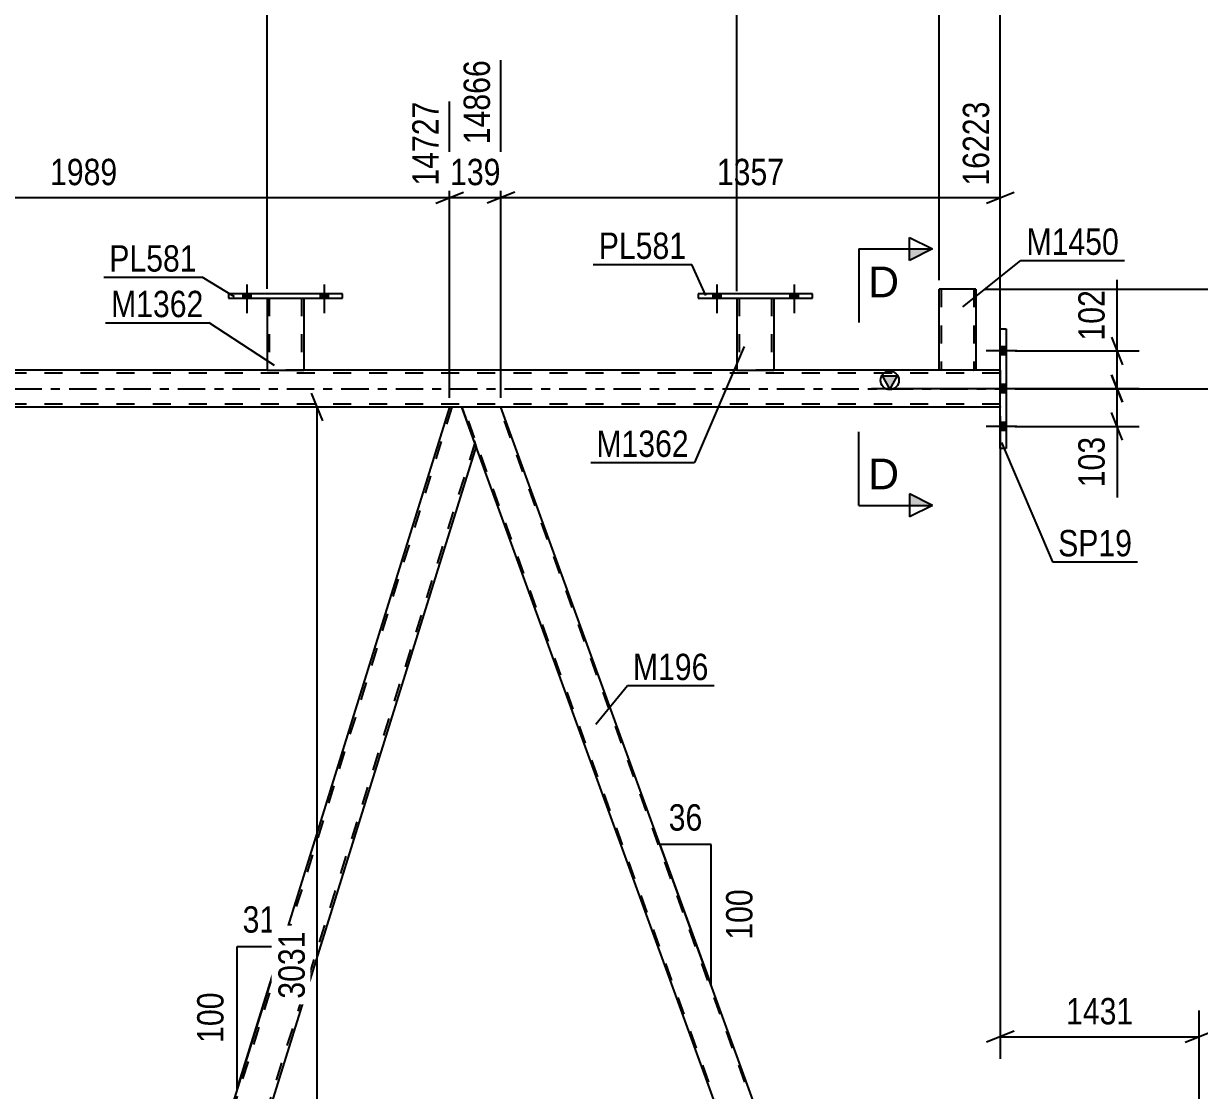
# Model space of a CAD drawing. Header units: millimetres. Extents: x -80 to 761, y -429 to 165.
# Drawn here: x 523.4 to 651.2, y -76.2 to 39.7 of the extents above; entities that cross this region are included whole.
import ezdxf

# ---------------------------------------------------------------- set-up
doc = ezdxf.new("R2010")
doc.units = ezdxf.units.MM
doc.linetypes.add('DXK_LINE_DOT2', pattern=[3.9198, 1.9599, -1.9599])
doc.linetypes.add('DXK_LINE_DOT3', pattern=[5.9187, 2.979, -0.9799, 0.9799, -0.9799])
doc.styles.add('Arial', font='ARIAL.TTF', dxfattribs={"height": 0.2})
doc.styles.add('Arial Narrow', font='ARIALN.TTF', dxfattribs={"height": 0.2})

# ---------------------------------------------------------------- blocks, each defined once
blk = doc.blocks.new('Part-814184913-3572 - 3452')
at = {"color": 2, "linetype": 'Continuous'}
for p, q in [((549.84, 9.84), (549.84, 2)), ((553.84, 9.84), (553.84, 2)), ((549.84, 2), (553.84, 2))]:
    blk.add_line(p, q, dxfattribs=at)
at = {"color": 7, "linetype": 'DXK_LINE_DOT2'}
for p, q in [((549.84, 9.84), (553.84, 9.84)), ((549.84, 9.84), (549.84, 9.84)), ((549.84, 9.84), (549.84, 9.84)), ((550.08, 9.84), (550.08, 2)), ((553.6, 9.84), (553.6, 2)), ((553.84, 9.84), (553.84, 9.84)), ((553.84, 9.84), (553.84, 9.84)), ((553.54, 2), (553.58, 2)), ((553.54, 2), (553.58, 2)), ((553.58, 2), (553.6, 2)), ((553.58, 2), (553.6, 2))]:
    blk.add_line(p, q, dxfattribs=at)
blk = doc.blocks.new('Bolt-814184913-3466 - 3452')
at = {"linetype": 'Continuous'}
for points in [[(547.2, 9.84), (548.08, 9.84), (548.08, 10.32), (547.2, 10.32)], [(555.6, 9.84), (556.48, 9.84), (556.48, 10.32), (555.6, 10.32)]]:
    blk.add_hatch(color=1, dxfattribs=at).paths.add_polyline_path(points)
at = {"color": 1, "linetype": 'Continuous'}
for p, q in [((547.2, 10.32), (547.2, 9.84)), ((547.64, 11.32), (547.64, 8.2)), ((548.08, 10.32), (548.08, 9.84)), ((555.6, 10.32), (555.6, 9.84)), ((556.04, 11.32), (556.04, 8.2)), ((556.48, 10.32), (556.48, 9.84))]:
    blk.add_line(p, q, dxfattribs=at)
blk = doc.blocks.new('Bolt-814184913-3467 - 3452')
at = {"linetype": 'Continuous'}
for points in [[(547.2, 9.84), (548.08, 9.84), (548.08, 10.32), (547.2, 10.32)], [(555.6, 9.84), (556.48, 9.84), (556.48, 10.32), (555.6, 10.32)]]:
    blk.add_hatch(color=1, dxfattribs=at).paths.add_polyline_path(points)
at = {"color": 1, "linetype": 'Continuous'}
for p, q in [((547.2, 10.32), (547.2, 9.84)), ((547.64, 11.32), (547.64, 8.2)), ((548.08, 10.32), (548.08, 9.84)), ((555.6, 10.32), (555.6, 9.84)), ((556.04, 11.32), (556.04, 8.2)), ((556.48, 10.32), (556.48, 9.84))]:
    blk.add_line(p, q, dxfattribs=at)
blk = doc.blocks.new('Part-814184913-3607 - 3452')
at = {"color": 2, "linetype": 'Continuous'}
for p, q in [((596.72, 10.32), (596.72, 9.84)), ((609.12, 10.32), (596.72, 10.32)), ((609.12, 9.84), (609.12, 10.32)), ((596.72, 9.84), (609.12, 9.84))]:
    blk.add_line(p, q, dxfattribs=at)
blk = doc.blocks.new('Bolt-814184913-3474 - 3452')
at = {"linetype": 'Continuous'}
for points in [[(598.28, 9.84), (599.16, 9.84), (599.16, 10.32), (598.28, 10.32)], [(606.68, 9.84), (607.56, 9.84), (607.56, 10.32), (606.68, 10.32)]]:
    blk.add_hatch(color=1, dxfattribs=at).paths.add_polyline_path(points)
at = {"color": 1, "linetype": 'Continuous'}
for p, q in [((598.28, 10.32), (598.28, 9.84)), ((598.72, 11.32), (598.72, 8.2)), ((599.16, 10.32), (599.16, 9.84)), ((606.68, 10.32), (606.68, 9.84)), ((607.12, 11.32), (607.12, 8.2)), ((607.56, 10.32), (607.56, 9.84))]:
    blk.add_line(p, q, dxfattribs=at)
blk = doc.blocks.new('Bolt-814184913-3475 - 3452')
at = {"linetype": 'Continuous'}
for points in [[(598.28, 9.84), (599.16, 9.84), (599.16, 10.32), (598.28, 10.32)], [(606.68, 9.84), (607.56, 9.84), (607.56, 10.32), (606.68, 10.32)]]:
    blk.add_hatch(color=1, dxfattribs=at).paths.add_polyline_path(points)
at = {"color": 1, "linetype": 'Continuous'}
for p, q in [((598.28, 10.32), (598.28, 9.84)), ((598.72, 11.32), (598.72, 8.2)), ((599.16, 10.32), (599.16, 9.84)), ((606.68, 10.32), (606.68, 9.84)), ((607.12, 11.32), (607.12, 8.2)), ((607.56, 10.32), (607.56, 9.84))]:
    blk.add_line(p, q, dxfattribs=at)
blk = doc.blocks.new('Part-814184913-3562 - 3452')
at = {"color": 2, "linetype": 'Continuous'}
for p, q in [((600.92, 9.84), (600.92, 2)), ((604.92, 9.84), (604.92, 2)), ((600.92, 2), (604.92, 2))]:
    blk.add_line(p, q, dxfattribs=at)
at = {"color": 7, "linetype": 'DXK_LINE_DOT2'}
for p, q in [((600.92, 9.84), (604.92, 9.84)), ((600.92, 9.84), (600.92, 9.84)), ((600.92, 9.84), (600.92, 9.84)), ((601.16, 9.84), (601.16, 2)), ((604.68, 9.84), (604.68, 2)), ((604.92, 9.84), (604.92, 9.84)), ((604.92, 9.84), (604.92, 9.84)), ((604.62, 2), (604.66, 2)), ((604.62, 2), (604.66, 2)), ((604.66, 2), (604.68, 2)), ((604.66, 2), (604.68, 2))]:
    blk.add_line(p, q, dxfattribs=at)
blk = doc.blocks.new('Part-814184913-3567 - 3452')
at = {"color": 2, "linetype": 'Continuous'}
for p, q in [((545.64, 10.32), (545.64, 9.84)), ((558.04, 10.32), (545.64, 10.32)), ((558.04, 9.84), (558.04, 10.32)), ((545.64, 9.84), (558.04, 9.84))]:
    blk.add_line(p, q, dxfattribs=at)
blk = doc.blocks.new('Part-814184913-3612 - 3452')
at = {"color": 2, "linetype": 'Continuous'}
for p, q in [((626.89, 10.8), (622.89, 10.8)), ((622.89, 2), (622.89, 10.8)), ((626.89, 10.8), (626.89, 2)), ((626.89, 2), (622.89, 2))]:
    blk.add_line(p, q, dxfattribs=at)
at = {"color": 7, "linetype": 'DXK_LINE_DOT2'}
for p, q in [((623.13, 10.8), (623.13, 2)), ((626.58, 10.8), (626.6, 10.8)), ((626.6, 10.8), (626.64, 10.8)), ((626.64, 10.8), (626.65, 10.8)), ((626.65, 10.8), (626.65, 2)), ((626.64, 2), (626.6, 2)), ((626.64, 2), (626.6, 2)), ((626.65, 2), (626.64, 2)), ((626.64, 2), (626.65, 2))]:
    blk.add_line(p, q, dxfattribs=at)
blk = doc.blocks.new('Bolt-814184913-3639 - 3452')
at = {"linetype": 'Continuous'}
for points in [[(629.53, 4.54), (629.53, 3.66), (630.17, 3.66), (630.17, 4.54)], [(629.53, 4.54), (629.53, 3.66), (630.17, 3.66), (630.17, 4.54)], [(629.53, 4.54), (629.53, 3.66), (630.17, 3.66), (630.17, 4.54)], [(629.53, 0.44), (629.53, -0.44), (630.17, -0.44), (630.17, 0.44)], [(629.53, 0.44), (629.53, -0.44), (630.17, -0.44), (630.17, 0.44)], [(629.53, -3.66), (629.53, -4.54), (630.17, -4.54), (630.17, -3.66)], [(629.53, -3.66), (629.53, -4.54), (630.17, -4.54), (630.17, -3.66)], [(629.53, -3.66), (629.53, -4.54), (630.17, -4.54), (630.17, -3.66)]]:
    blk.add_hatch(color=1, dxfattribs=at).paths.add_polyline_path(points)
at = {"color": 1, "linetype": 'Continuous'}
for p, q in [((631.33, 4.1), (628.01, 4.1)), ((631.33, 4.1), (628.01, 4.1)), ((631.33, 4.1), (628.01, 4.1)), ((630.17, 4.54), (629.53, 4.54)), ((630.17, 4.54), (629.53, 4.54)), ((630.17, 4.54), (629.53, 4.54)), ((630.17, 3.66), (629.53, 3.66)), ((630.17, 3.66), (629.53, 3.66)), ((630.17, 3.66), (629.53, 3.66)), ((631.33, 0), (628.01, 0)), ((631.33, 0), (628.01, 0)), ((630.17, 0.44), (629.53, 0.44)), ((630.17, 0.44), (629.53, 0.44)), ((630.17, -0.44), (629.53, -0.44)), ((630.17, -0.44), (629.53, -0.44)), ((630.17, -3.66), (629.53, -3.66)), ((630.17, -3.66), (629.53, -3.66)), ((630.17, -3.66), (629.53, -3.66)), ((631.33, -4.1), (628.01, -4.1)), ((631.33, -4.1), (628.01, -4.1)), ((631.33, -4.1), (628.01, -4.1)), ((630.17, -4.54), (629.53, -4.54)), ((630.17, -4.54), (629.53, -4.54)), ((630.17, -4.54), (629.53, -4.54))]:
    blk.add_line(p, q, dxfattribs=at)
blk = doc.blocks.new('Part-814184913-3668 - 3452')
at = {"color": 2, "linetype": 'Continuous'}
for p, q in [((490.13, -2), (485.88, -2)), ((532.5, -118.41), (490.13, -2)), ((528.24, -118.41), (487.4, -6.2))]:
    blk.add_line(p, q, dxfattribs=at)
at = {"color": 7, "linetype": 'DXK_LINE_DOT2'}
for p, q in [((485.88, -2), (487.4, -6.2)), ((530.17, -123.22), (486.05, -2)), ((534.08, -123.22), (489.96, -2)), ((530, -123.22), (528.24, -118.41)), ((534.25, -123.22), (532.5, -118.41)), ((534.25, -123.22), (530, -123.22))]:
    blk.add_line(p, q, dxfattribs=at)
blk = doc.blocks.new('Part-814184913-3683 - 3452')
at = {"color": 7, "linetype": 'DXK_LINE_DOT2'}
for p, q in [((569.94, -2), (533.12, -120.12)), ((572.42, -5.88), (535.85, -123.22)), ((572.56, -6.25), (572.54, -6.2)), ((572.56, -6.25), (572.54, -6.2)), ((533.41, -118.41), (532.99, -119.75)), ((537.6, -118.41), (536.1, -123.22)), ((534.25, -123.22), (532.99, -119.75)), ((536.1, -123.22), (534.25, -123.22))]:
    blk.add_line(p, q, dxfattribs=at)
at = {"color": 2, "linetype": 'Continuous'}
for p, q in [((569.69, -2), (533.41, -118.41)), ((571.01, -2), (569.69, -2)), ((572.54, -6.2), (571.01, -2)), ((572.56, -6.25), (537.6, -118.41))]:
    blk.add_line(p, q, dxfattribs=at)
blk = doc.blocks.new('Part-814184913-3693 - 3452')
at = {"color": 2, "linetype": 'Continuous'}
for p, q in [((575.27, -2), (571.01, -2)), ((619.39, -123.22), (575.27, -2)), ((615.13, -123.22), (572.54, -6.2))]:
    blk.add_line(p, q, dxfattribs=at)
at = {"color": 7, "linetype": 'DXK_LINE_DOT2'}
for p, q in [((571.01, -2), (572.54, -6.2)), ((615.3, -123.22), (571.18, -2)), ((619.22, -123.22), (575.1, -2)), ((615.13, -123.22), (619.39, -123.22))]:
    blk.add_line(p, q, dxfattribs=at)
blk = doc.blocks.new('Part-814184913-3752 - 3452')
at = {"linetype": 'Continuous'}
blk.add_hatch(color=2, dxfattribs=at).paths.add_polyline_path([(617.53, 0), (616.73, 1.4), (618.33, 1.4)])
at = {"color": 7, "linetype": 'DXK_LINE_DOT2'}
for p, q in [((629.53, 1.68), (25.23, 1.68)), ((553.84, 2), (549.84, 2)), ((604.92, 2), (600.92, 2)), ((626.89, 2), (622.89, 2)), ((629.53, 2), (629.53, -2)), ((629.53, -1.68), (25.23, -1.68)), ((575.27, -2), (569.69, -2))]:
    blk.add_line(p, q, dxfattribs=at)
at = {"color": 2, "linetype": 'Continuous'}
for p, q in [((549.84, 2), (502.76, 2)), ((600.92, 2), (553.84, 2)), ((622.89, 2), (604.92, 2)), ((617.53, 0), (616.73, 1.4)), ((616.73, 1.4), (618.33, 1.4)), ((618.33, 1.4), (617.53, 0)), ((629.53, 2), (626.89, 2)), ((569.69, -2), (490.13, -2)), ((629.53, -2), (575.27, -2))]:
    blk.add_line(p, q, dxfattribs=at)
at = {"color": 7, "linetype": 'DXK_LINE_DOT3'}
blk.add_line((25.23, 0), (629.53, 0), dxfattribs=at)
at = {"color": 2, "linetype": 'Continuous'}
blk.add_circle((617.53, 0.9), 1, dxfattribs=at)
blk = doc.blocks.new('Part-814184913-3773 - 3452')
at = {"color": 2, "linetype": 'Continuous'}
for p, q in [((629.53, -6.5), (629.53, 6.5)), ((629.53, 6.5), (630.17, 6.5)), ((630.17, 6.5), (630.17, -6.5)), ((630.17, -6.5), (629.53, -6.5))]:
    blk.add_line(p, q, dxfattribs=at)
blk = doc.blocks.new('StraightDimension-814184913-4271 - 3452')
at = {"color": 7, "linetype": 'Continuous'}
for p, q in [((490.13, -1), (490.13, 35.7)), ((569.69, -1), (569.69, 31.2)), ((491.63, 21.36), (488.63, 20.16)), ((490.13, 20.76), (569.69, 20.76)), ((568.19, 20.16), (571.19, 21.36))]:
    blk.add_line(p, q, dxfattribs=at)
at = {"color": 0}
blk.add_wipeout([(534.17, 21.51), (534.17, 25.71), (525.66, 25.71), (525.66, 21.51)], dxfattribs=at)
at = {"color": 3, "style": 'Arial Narrow'}
blk.add_text('1989', height=2.863, dxfattribs=at).set_placement((526.26, 22.11))
at = {"color": 0, "linetype": 'Continuous'}
blk.add_wipeout([(569.09, 31.8), (564.89, 31.8), (564.89, 21.46), (569.09, 21.46)], dxfattribs=at)
at = {"color": 3, "linetype": 'Continuous', "style": 'Arial Narrow'}
blk.add_text('14727', height=2.863, rotation=90.0002, dxfattribs=at).set_placement((568.49, 22.06))
blk = doc.blocks.new('StraightDimension-814184913-4886 - 3452')
at = {"color": 7, "linetype": 'Continuous'}
for p, q in [((669.16, -1.5), (667.96, 1.5)), ((631.17, 0), (670.96, 0)), ((668.56, -125.86), (668.56, 0)), ((667.96, -124.36), (669.16, -127.36)), ((652.79, -125.86), (670.96, -125.86))]:
    blk.add_line(p, q, dxfattribs=at)
at = {"color": 0}
blk.add_wipeout([(667.81, -58.67), (663.61, -58.67), (663.61, -67.19), (667.81, -67.19)], dxfattribs=at)
at = {"color": 3, "style": 'Arial Narrow'}
blk.add_text('3147', height=2.863, rotation=90.0002, dxfattribs=at).set_placement((667.21, -66.59))
blk = doc.blocks.new('AngleDimension-814184913-5065 - 3452')
at = {"color": 7, "linetype": 'Continuous'}
for p, q in [((596.39, -60.03), (592.56, -49.51)), ((598.1, -49.51), (592.56, -49.51)), ((598.1, -64.73), (592.56, -49.51)), ((598.1, -64.73), (598.1, -49.51))]:
    blk.add_line(p, q, dxfattribs=at)
at = {"color": 0}
for points in [[(597.76, -48.61), (597.76, -44.41), (592.9, -44.41), (592.9, -48.61)], [(603.2, -53.78), (599, -53.78), (599, -60.46), (603.2, -60.46)]]:
    blk.add_wipeout(points, dxfattribs=at)
at = {"color": 3, "style": 'Arial Narrow'}
blk.add_text('36', height=2.863, dxfattribs=at).set_placement((593.5, -48.01))
blk.add_text('100', height=2.863, rotation=90.0002, dxfattribs=at).set_placement((602.6, -59.86))
blk = doc.blocks.new('StraightDimension-814184913-17957 - 3452')
at = {"color": 7, "linetype": 'Continuous'}
for p, q in [((549.84, 10.84), (549.84, 52.74)), ((600.92, 10.61), (600.92, 52.74)), ((551.34, 42.9), (548.34, 41.7)), ((549.84, 42.3), (600.92, 42.3)), ((599.42, 41.7), (602.42, 42.9))]:
    blk.add_line(p, q, dxfattribs=at)
at = {"color": 0}
blk.add_wipeout([(579.63, 43.05), (579.63, 47.25), (571.12, 47.25), (571.12, 43.05)], dxfattribs=at)
at = {"color": 3, "style": 'Arial Narrow'}
blk.add_text('1277', height=2.863, dxfattribs=at).set_placement((571.72, 43.65))
at = {"color": 0, "linetype": 'Continuous'}
blk.add_wipeout([(600.32, 53.34), (596.12, 53.34), (596.12, 43), (600.32, 43)], dxfattribs=at)
at = {"color": 3, "linetype": 'Continuous', "style": 'Arial Narrow'}
blk.add_text('15507', height=2.863, rotation=90.0002, dxfattribs=at).set_placement((599.72, 43.6))
blk = doc.blocks.new('StraightDimension-814184913-17958 - 3452')
at = {"color": 7, "linetype": 'Continuous'}
for p, q in [((498.76, 10.84), (498.76, 52.74)), ((549.84, 10.84), (549.84, 52.74)), ((500.26, 42.9), (497.26, 41.7)), ((498.76, 42.3), (549.84, 42.3)), ((548.34, 41.7), (551.34, 42.9))]:
    blk.add_line(p, q, dxfattribs=at)
at = {"color": 0}
blk.add_wipeout([(528.55, 43.05), (528.55, 47.25), (520.04, 47.25), (520.04, 43.05)], dxfattribs=at)
at = {"color": 3, "style": 'Arial Narrow'}
blk.add_text('1277', height=2.863, dxfattribs=at).set_placement((520.64, 43.65))
at = {"color": 0, "linetype": 'Continuous'}
blk.add_wipeout([(549.24, 53.34), (545.04, 53.34), (545.04, 43), (549.24, 43)], dxfattribs=at)
at = {"color": 3, "linetype": 'Continuous', "style": 'Arial Narrow'}
blk.add_text('14230', height=2.863, rotation=90.0002, dxfattribs=at).set_placement((548.64, 43.6))
blk = doc.blocks.new('StraightDimension-814184913-4529 - 3452')
at = {"color": 7, "linetype": 'Continuous'}
for p, q in [((629.53, -3), (629.53, -72.81)), ((651.15, -122.22), (651.15, -67.56)), ((631.03, -69.81), (628.03, -71.01)), ((649.65, -71.01), (652.65, -69.81)), ((629.53, -70.41), (651.15, -70.41))]:
    blk.add_line(p, q, dxfattribs=at)
at = {"color": 0}
blk.add_wipeout([(644.6, -69.66), (644.6, -65.46), (636.09, -65.46), (636.09, -69.66)], dxfattribs=at)
at = {"color": 3, "style": 'Arial Narrow'}
blk.add_text('1431', height=2.863, dxfattribs=at).set_placement((636.69, -69.06))
blk = doc.blocks.new('StraightDimension-814184913-17955 - 3452')
at = {"color": 7, "linetype": 'Continuous'}
for p, q in [((629.53, 3), (629.53, 57.24)), ((622.89, 11.8), (622.89, 52.74)), ((621.39, 41.7), (624.39, 42.9)), ((622.89, 42.3), (629.53, 42.3)), ((631.03, 42.9), (628.03, 41.7))]:
    blk.add_line(p, q, dxfattribs=at)
at = {"color": 0}
blk.add_wipeout([(629.56, 43.05), (629.56, 47.25), (622.87, 47.25), (622.87, 43.05)], dxfattribs=at)
at = {"color": 3, "style": 'Arial Narrow'}
blk.add_text('166', height=2.863, dxfattribs=at).set_placement((623.47, 43.65))
at = {"color": 0, "linetype": 'Continuous'}
blk.add_wipeout([(628.93, 57.84), (624.73, 57.84), (624.73, 47.5), (628.93, 47.5)], dxfattribs=at)
at = {"color": 3, "linetype": 'Continuous', "style": 'Arial Narrow'}
blk.add_text('16223', height=2.863, rotation=90.0002, dxfattribs=at).set_placement((628.33, 48.1))
blk = doc.blocks.new('StraightDimension-814184913-4158 - 3452')
at = {"color": 7, "linetype": 'Continuous'}
for p, q in [((641.63, 1.52), (642.83, -1.48)), ((615.53, 0.02), (644.63, 0.02)), ((642.23, -4.1), (642.23, 0.02)), ((642.83, -5.6), (641.63, -2.6)), ((631.17, -4.1), (644.63, -4.1)), ((642.23, -4.1), (642.23, -11.83)), ((642.23, -4.1), (642.23, -11.83))]:
    blk.add_line(p, q, dxfattribs=at)
at = {"color": 0}
blk.add_wipeout([(641.48, -4.62), (637.28, -4.62), (637.28, -11.31), (641.48, -11.31)], dxfattribs=at)
at = {"color": 3, "style": 'Arial Narrow'}
blk.add_text('103', height=2.863, rotation=90.0002, dxfattribs=at).set_placement((640.88, -10.71))
blk = doc.blocks.new('StraightDimension-814184913-4171 - 3452')
at = {"color": 7, "linetype": 'Continuous'}
for p, q in [((642.23, 4.1), (642.23, 11.83)), ((642.23, 4.1), (642.23, 11.83)), ((641.63, 5.6), (642.83, 2.6)), ((631.17, 4.1), (644.63, 4.1)), ((642.23, 0.02), (642.23, 4.1)), ((642.83, -1.48), (641.63, 1.52)), ((615.53, 0.02), (644.63, 0.02))]:
    blk.add_line(p, q, dxfattribs=at)
at = {"color": 0}
blk.add_wipeout([(641.48, 11.31), (637.28, 11.31), (637.28, 4.63), (641.48, 4.63)], dxfattribs=at)
at = {"color": 3, "style": 'Arial Narrow'}
blk.add_text('102', height=2.863, rotation=90.0002, dxfattribs=at).set_placement((640.88, 5.23))
blk = doc.blocks.new('StraightDimension-814184913-4227 - 3452')
at = {"color": 7, "linetype": 'Continuous'}
for p, q in [((575.27, -1), (575.27, 35.7)), ((629.53, 3), (629.53, 31.2)), ((576.77, 21.36), (573.77, 20.16)), ((575.27, 20.76), (629.53, 20.76)), ((628.03, 20.16), (631.03, 21.36))]:
    blk.add_line(p, q, dxfattribs=at)
at = {"color": 0}
blk.add_wipeout([(606.66, 21.51), (606.66, 25.71), (598.14, 25.71), (598.14, 21.51)], dxfattribs=at)
at = {"color": 3, "style": 'Arial Narrow'}
blk.add_text('1357', height=2.863, dxfattribs=at).set_placement((598.74, 22.11))
at = {"color": 0, "linetype": 'Continuous'}
blk.add_wipeout([(628.93, 31.8), (624.73, 31.8), (624.73, 21.46), (628.93, 21.46)], dxfattribs=at)
at = {"color": 3, "linetype": 'Continuous', "style": 'Arial Narrow'}
blk.add_text('16223', height=2.863, rotation=90.0002, dxfattribs=at).set_placement((628.33, 22.06))
blk = doc.blocks.new('StraightDimension-814184913-4246 - 3452')
at = {"color": 7, "linetype": 'Continuous'}
for p, q in [((575.27, -1), (575.27, 35.7)), ((569.69, -1), (569.69, 31.2)), ((568.19, 20.16), (571.19, 21.36)), ((569.69, 20.76), (575.27, 20.76)), ((576.77, 21.36), (573.77, 20.16))]:
    blk.add_line(p, q, dxfattribs=at)
at = {"color": 0}
blk.add_wipeout([(575.82, 21.51), (575.82, 25.71), (569.14, 25.71), (569.14, 21.51)], dxfattribs=at)
at = {"color": 3, "style": 'Arial Narrow'}
blk.add_text('139', height=2.863, dxfattribs=at).set_placement((569.74, 22.11))
at = {"color": 0, "linetype": 'Continuous'}
blk.add_wipeout([(574.67, 36.3), (570.47, 36.3), (570.47, 25.96), (574.67, 25.96)], dxfattribs=at)
at = {"color": 3, "linetype": 'Continuous', "style": 'Arial Narrow'}
blk.add_text('14866', height=2.863, rotation=90.0002, dxfattribs=at).set_placement((574.07, 26.56))
blk = doc.blocks.new('AngleDimension-814184913-5051 - 3452')
at = {"color": 7, "linetype": 'Continuous'}
for p, q in [((546.61, -60.59), (551.43, -60.59)), ((546.61, -76.06), (551.43, -60.59)), ((546.61, -76.06), (546.61, -60.59)), ((547.65, -72.72), (551.43, -60.59))]:
    blk.add_line(p, q, dxfattribs=at)
at = {"color": 0}
for points in [[(551.45, -59.69), (551.45, -55.49), (546.59, -55.49), (546.59, -59.69)], [(545.71, -64.98), (541.51, -64.98), (541.51, -71.67), (545.71, -71.67)]]:
    blk.add_wipeout(points, dxfattribs=at)
at = {"color": 3, "style": 'Arial Narrow'}
blk.add_text('31', height=2.863, dxfattribs=at).set_placement((547.19, -59.09))
blk.add_text('100', height=2.863, rotation=90.0002, dxfattribs=at).set_placement((545.11, -71.07))
blk = doc.blocks.new('StraightDimension-814184913-5148 - 3452')
at = {"color": 7, "linetype": 'Continuous'}
for p, q in [((555.89, -3.5), (554.69, -0.5)), ((592.24, -2), (552.44, -2)), ((555.29, -123.22), (555.29, -2)), ((554.69, -121.72), (555.89, -124.72)), ((591.37, -123.22), (552.44, -123.22))]:
    blk.add_line(p, q, dxfattribs=at)
at = {"color": 0}
blk.add_wipeout([(554.54, -58.35), (550.34, -58.35), (550.34, -66.87), (554.54, -66.87)], dxfattribs=at)
at = {"color": 3, "style": 'Arial Narrow'}
blk.add_text('3031', height=2.863, rotation=90.0002, dxfattribs=at).set_placement((553.94, -66.27))
blk = doc.blocks.new('StraightDimension-814184913-17453 - 3452')
at = {"color": 7, "linetype": 'Continuous'}
blk.add_line((627.89, 10.8), (680.06, 10.8), dxfattribs=at)
blk = doc.blocks.new('StraightDimension-814184913-17956 - 3452')
at = {"color": 7, "linetype": 'Continuous'}
for p, q in [((600.92, 10.61), (600.92, 52.74)), ((622.89, 11.8), (622.89, 52.74)), ((602.42, 42.9), (599.42, 41.7)), ((600.92, 42.3), (622.89, 42.3)), ((621.39, 41.7), (624.39, 42.9))]:
    blk.add_line(p, q, dxfattribs=at)
at = {"color": 0}
blk.add_wipeout([(615.25, 43.05), (615.25, 47.25), (608.56, 47.25), (608.56, 43.05)], dxfattribs=at)
at = {"color": 3, "style": 'Arial Narrow'}
blk.add_text('549', height=2.863, dxfattribs=at).set_placement((609.16, 43.65))
at = {"color": 0, "linetype": 'Continuous'}
blk.add_wipeout([(622.29, 53.34), (618.09, 53.34), (618.09, 43), (622.29, 43)], dxfattribs=at)
at = {"color": 3, "linetype": 'Continuous', "style": 'Arial Narrow'}
blk.add_text('16057', height=2.863, rotation=90.0002, dxfattribs=at).set_placement((621.69, 43.6))
blk = doc.blocks.new('Mark-814184913-3558 - 3452')
at = {"color": 0}
blk.add_wipeout([(595.69, -7.41), (595.69, -4.41), (585.64, -4.41), (585.64, -7.41)], dxfattribs=at)
blk.add_wipeout([(595.69, -7.41), (595.69, -4.41), (585.64, -4.41), (585.64, -7.41)], dxfattribs=at)
at = {"color": 30, "linetype": 'Continuous'}
for p in [(601.7, 4.57), (585.04, -8.01)]:
    blk.add_line(p, (596.29, -8.01), dxfattribs=at)
at = {"color": 3, "style": 'Arial Narrow'}
blk.add_text('M1362', height=2.863, dxfattribs=at).set_placement((585.64, -7.41))
blk = doc.blocks.new('Mark-814184913-3563 - 3452')
at = {"color": 0}
blk.add_wipeout([(542.21, 12.72), (542.21, 15.72), (532.7, 15.72), (532.7, 12.72)], dxfattribs=at)
blk.add_wipeout([(542.21, 12.72), (542.21, 15.72), (532.7, 15.72), (532.7, 12.72)], dxfattribs=at)
at = {"color": 30, "linetype": 'Continuous'}
for p in [(532.1, 12.12), (546.3, 9.98)]:
    blk.add_line(p, (542.81, 12.12), dxfattribs=at)
at = {"color": 3, "style": 'Arial Narrow'}
blk.add_text('PL581', height=2.863, dxfattribs=at).set_placement((532.7, 12.72))
blk = doc.blocks.new('Mark-814184913-3568 - 3452')
at = {"color": 0}
blk.add_wipeout([(542.94, 7.77), (542.94, 10.77), (532.89, 10.77), (532.89, 7.77)], dxfattribs=at)
blk.add_wipeout([(542.94, 7.77), (542.94, 10.77), (532.89, 10.77), (532.89, 7.77)], dxfattribs=at)
at = {"color": 30, "linetype": 'Continuous'}
for p in [(532.29, 7.17), (550.65, 2.52)]:
    blk.add_line(p, (543.54, 7.17), dxfattribs=at)
at = {"color": 3, "style": 'Arial Narrow'}
blk.add_text('M1362', height=2.863, dxfattribs=at).set_placement((532.89, 7.77))
blk = doc.blocks.new('Mark-814184913-3603 - 3452')
at = {"color": 0}
blk.add_wipeout([(595.4, 14.1), (595.4, 17.1), (585.9, 17.1), (585.9, 14.1)], dxfattribs=at)
blk.add_wipeout([(595.4, 14.1), (595.4, 17.1), (585.9, 17.1), (585.9, 14.1)], dxfattribs=at)
at = {"color": 30, "linetype": 'Continuous'}
for p in [(585.3, 13.5), (597.54, 10.12)]:
    blk.add_line(p, (596, 13.5), dxfattribs=at)
at = {"color": 3, "style": 'Arial Narrow'}
blk.add_text('PL581', height=2.863, dxfattribs=at).set_placement((585.9, 14.1))
blk = doc.blocks.new('Mark-814184913-3608 - 3452')
at = {"color": 0}
blk.add_wipeout([(642.44, 14.54), (642.44, 17.54), (632.39, 17.54), (632.39, 14.54)], dxfattribs=at)
blk.add_wipeout([(642.44, 14.54), (642.44, 17.54), (632.39, 17.54), (632.39, 14.54)], dxfattribs=at)
at = {"color": 30, "linetype": 'Continuous'}
for p, q in [((625.47, 8.89), (631.79, 13.94)), ((631.79, 13.94), (643.04, 13.94))]:
    blk.add_line(p, q, dxfattribs=at)
at = {"color": 3, "style": 'Arial Narrow'}
blk.add_text('M1450', height=2.863, dxfattribs=at).set_placement((632.39, 14.54))
blk = doc.blocks.new('Mark-814184913-3689 - 3452')
at = {"color": 0}
blk.add_wipeout([(597.84, -31.66), (597.84, -28.66), (589.61, -28.66), (589.61, -31.66)], dxfattribs=at)
blk.add_wipeout([(597.84, -31.66), (597.84, -28.66), (589.61, -28.66), (589.61, -31.66)], dxfattribs=at)
at = {"color": 30, "linetype": 'Continuous'}
for p, q in [((585.57, -36.44), (589.01, -32.26)), ((589.01, -32.26), (598.44, -32.26))]:
    blk.add_line(p, q, dxfattribs=at)
at = {"color": 3, "style": 'Arial Narrow'}
blk.add_text('M196', height=2.863, dxfattribs=at).set_placement((589.61, -31.66))
blk = doc.blocks.new('Mark-814184913-3769 - 3452')
at = {"color": 0}
blk.add_wipeout([(643.87, -18.21), (643.87, -15.21), (635.83, -15.21), (635.83, -18.21)], dxfattribs=at)
blk.add_wipeout([(643.87, -18.21), (643.87, -15.21), (635.83, -15.21), (635.83, -18.21)], dxfattribs=at)
at = {"color": 30, "linetype": 'Continuous'}
for p, q in [((629.66, -5.86), (635.23, -18.81)), ((635.23, -18.81), (644.47, -18.81))]:
    blk.add_line(p, q, dxfattribs=at)
at = {"color": 3, "style": 'Arial Narrow'}
blk.add_text('SP19', height=2.863, dxfattribs=at).set_placement((635.83, -18.21))
blk = doc.blocks.new('SectionMark-814184913-5189 - 3452')
at = {"linetype": 'Continuous'}
for points in [[(619.67, 13.93), (619.67, 15.18), (622.17, 15.18)], [(619.67, -12.68), (619.67, -11.43), (622.17, -12.68)]]:
    blk.add_hatch(color=6, dxfattribs=at).paths.add_polyline_path(points)
at = {"color": 6, "linetype": 'Continuous'}
for p, q in [((619.67, 13.93), (619.67, 16.43)), ((619.67, 16.43), (622.17, 15.18)), ((614.17, 15.18), (614.17, 7.18)), ((614.17, 15.18), (622.17, 15.18)), ((622.17, 15.18), (619.67, 13.93)), ((614.17, -12.68), (614.17, -4.68)), ((622.17, -12.68), (619.67, -11.43)), ((619.67, -11.43), (619.67, -13.93)), ((614.17, -12.68), (622.17, -12.68)), ((622.17, -12.68), (619.67, -13.93))]:
    blk.add_line(p, q, dxfattribs=at)
at = {"color": 0, "linetype": 'Continuous'}
for points in [[(618.54, 9.93), (618.54, 13.43), (615.17, 13.43), (615.17, 9.93)], [(618.54, -10.93), (618.54, -7.43), (615.17, -7.43), (615.17, -10.93)]]:
    blk.add_wipeout(points, dxfattribs=at)
at = {"color": 3, "linetype": 'Continuous', "style": 'Arial'}
for p in [(615.17, 9.93), (615.17, -10.93)]:
    blk.add_text('D', height=3.34, dxfattribs=at).set_placement(p)

msp = doc.modelspace()

# ---------------------------------------------------------------- block references
for name in ['Part-814184913-3567 - 3452', 'Bolt-814184913-3466 - 3452', 'Bolt-814184913-3467 - 3452', 'Part-814184913-3607 - 3452', 'Bolt-814184913-3474 - 3452', 'Bolt-814184913-3475 - 3452', 'Part-814184913-3612 - 3452', 'Part-814184913-3572 - 3452', 'Part-814184913-3562 - 3452', 'Part-814184913-3773 - 3452', 'Bolt-814184913-3639 - 3452', 'Part-814184913-3752 - 3452', 'Part-814184913-3668 - 3452', 'Part-814184913-3683 - 3452', 'Part-814184913-3693 - 3452']:
    msp.add_blockref(name, (0, 0))

# ---------------------------------------------------------------- next in the draw order: block references
for name in ['StraightDimension-814184913-17955 - 3452', 'StraightDimension-814184913-4271 - 3452', 'StraightDimension-814184913-4886 - 3452', 'AngleDimension-814184913-5065 - 3452', 'AngleDimension-814184913-5051 - 3452']:
    msp.add_blockref(name, (0, 0))

# ---------------------------------------------------------------- next in the draw order: block references
for name in ['StraightDimension-814184913-17957 - 3452', 'StraightDimension-814184913-4529 - 3452']:
    msp.add_blockref(name, (0, 0))

# ---------------------------------------------------------------- next in the draw order: block references
for name in ['StraightDimension-814184913-17958 - 3452', 'StraightDimension-814184913-4158 - 3452']:
    msp.add_blockref(name, (0, 0))

# ---------------------------------------------------------------- next in the draw order: block references
msp.add_blockref('StraightDimension-814184913-4171 - 3452', (0, 0))

# ---------------------------------------------------------------- next in the draw order: block references
msp.add_blockref('StraightDimension-814184913-4227 - 3452', (0, 0))

# ---------------------------------------------------------------- next in the draw order: block references
msp.add_blockref('StraightDimension-814184913-4246 - 3452', (0, 0))

# ---------------------------------------------------------------- next in the draw order: block references
msp.add_blockref('StraightDimension-814184913-5148 - 3452', (0, 0))

# ---------------------------------------------------------------- next in the draw order: block references
msp.add_blockref('StraightDimension-814184913-17453 - 3452', (0, 0))

# ---------------------------------------------------------------- next in the draw order: block references
for name in ['StraightDimension-814184913-17956 - 3452', 'Mark-814184913-3603 - 3452', 'Mark-814184913-3608 - 3452', 'Mark-814184913-3563 - 3452', 'Mark-814184913-3558 - 3452', 'Mark-814184913-3769 - 3452', 'Mark-814184913-3689 - 3452']:
    msp.add_blockref(name, (0, 0))

# ---------------------------------------------------------------- next in the draw order: block references
for name in ['SectionMark-814184913-5189 - 3452', 'Mark-814184913-3568 - 3452']:
    msp.add_blockref(name, (0, 0))

doc.saveas('drawing.dxf')
